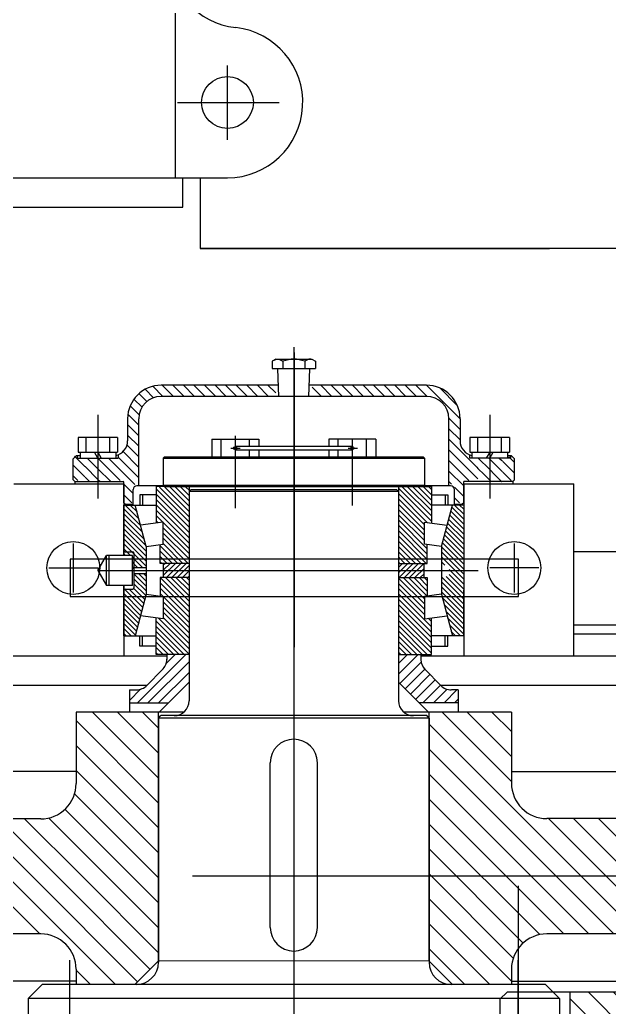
# Model space of a CAD drawing. Header units: millimetres. Extents: x 0 to 29400, y 0 to 20790.
# Drawn here: x 12674 to 13175, y 13763 to 14602 of the extents above; entities that cross this region are included whole.
import ezdxf

# ---------------------------------------------------------------- set-up
doc = ezdxf.new("R2010")
doc.units = ezdxf.units.MM
doc.header["$LTSCALE"] = 700
doc.linetypes.add('G', pattern=[2, 1.25, -0.25, 0.25, -0.25])
for name, color, linetype in [('01', 7, 'Continuous'), ('02', 1, 'Continuous'), ('05', 142, 'G'), ('10', 1, 'Continuous'), ('11', 3, 'Continuous')]:
    doc.layers.add(name, color=color, linetype=linetype)

msp = doc.modelspace()

# ---------------------------------------------------------------- hatches: boundary and pattern name
at = {"layer": '02'}
h = msp.add_hatch(dxfattribs=at)
h.set_pattern_fill('_USER', color=256, scale=15, angle=-45, style=0, pattern_type=0)
h.set_pattern_definition([(315, (11833.758, 14810.26), (10.6066, 10.6066), [])])
h.paths.add_polyline_path([(13289.22, 13874.38), (13289.22, 13923.38), (13122.23, 13923.38, -0.414232), (13092.23, 13953.38), (13092.23, 14013.88), (13022.23, 14013.88), (13022.22, 13874.38)])
h.paths.add_polyline_path([(13238.6, 13825.38), (13289.22, 13825.38), (13289.22, 13874.38), (13109.93, 13874.38)])
h.paths.add_polyline_path([(13122.21, 13825.38), (13238.6, 13825.38), (13109.93, 13874.38), (13022.22, 13874.38), (13022.22, 13823.05), (13092.21, 13791.19), (13092.21, 13795.38, -0.414195)])
h.paths.add_polyline_path([(13092.21, 13782.38), (13092.21, 13791.19), (13022.22, 13823.05), (13022.21, 13802.38), (13042.21, 13782.38)])
h.paths.add_polyline_path([(13672.36, 13874.38), (13672.36, 13963.38), (13637.22, 13963.38), (13637.22, 13953.38, -0.4142), (13607.22, 13923.38), (13439.22, 13923.38), (13439.22, 13874.38)])
h.paths.add_polyline_path([(13607.22, 13825.38, -0.421147), (13637.22, 13794.67), (13637.21, 13785.38), (13672.36, 13785.38), (13672.36, 13874.38), (13439.22, 13874.38), (13439.22, 13825.38)])
h.paths.add_polyline_path([(13101.62, 13879.81), (13101.62, 13870.33), (13113.93, 13870.33), (13113.93, 13879.81)], flags=9)
at = {"layer": '02', "linetype": 'Continuous'}
h = msp.add_hatch(dxfattribs=at)
h.set_pattern_fill('_USER', color=1, scale=15, angle=135, style=0, pattern_type=0)
h.set_pattern_definition([(135, (3855.091, 20193.43), (10.606602, 10.606602), [])])
edge = h.paths.add_edge_path()
edge.add_line((13141.75, 13604.38), (13141.75, 13775.88))
edge.add_line((13141.75, 13775.88), (13206.35, 13775.88))
edge.add_line((13206.35, 13775.88), (13212.35, 13769.88))
edge.add_line((13212.35, 13769.88), (13212.35, 13665.88))
edge.add_ellipse((13232.35, 13665.88), major_axis=(-14.14, 14.14), ratio=1, start_angle=45, end_angle=135)
edge.add_line((13232.35, 13645.88), (13280.35, 13645.88))
edge.add_line((13280.35, 13645.88), (13281.85, 13644.38))
edge.add_line((13281.85, 13644.38), (13281.85, 13604.38))
edge.add_line((13281.85, 13604.38), (13141.75, 13604.38))
edge = h.paths.add_edge_path()
edge.add_line((13212.35, 13542.88), (13212.35, 13438.88))
edge.add_line((13212.35, 13438.88), (13206.35, 13432.88))
edge.add_line((13206.35, 13432.88), (13141.75, 13432.88))
edge.add_line((13141.75, 13432.88), (13141.75, 13604.38))
edge.add_line((13141.75, 13604.38), (13281.85, 13604.38))
edge.add_line((13281.85, 13604.38), (13281.85, 13564.38))
edge.add_line((13281.85, 13564.38), (13280.35, 13562.88))
edge.add_line((13280.35, 13562.88), (13232.35, 13562.88))
edge.add_ellipse((13232.35, 13542.88), major_axis=(-14.14, 14.14), ratio=1, start_angle=-45, end_angle=45)
h.paths.add_polyline_path([(13345.35, 13567.88), (13340.35, 13562.88), (13321.35, 13562.88), (13319.85, 13564.38), (13319.85, 13604.38), (13345.35, 13604.38)])
h.paths.add_polyline_path([(13345.35, 13604.38), (13319.85, 13604.38), (13319.85, 13644.38), (13321.35, 13645.88), (13333.83, 13645.88), (13340.35, 13645.88), (13345.35, 13640.88)])

# ---------------------------------------------------------------- linework, layer by layer
for p, q in [((12894.06, 14291.73), (12794.48, 14291.73)), ((13019.98, 14291.73), (12920.39, 14291.73)), ((13019.98, 14282.23), (12794.48, 14282.23)), ((12765.98, 14263.23), (12765.98, 14244.48)), ((12775.48, 14206.28), (12775.48, 14263.23)), ((13038.98, 14206.28), (13038.98, 14263.23)), ((13048.48, 14263.23), (13048.48, 14244.48)), ((12722.23, 14231.78), (12719.73, 14229.28)), ((12719.73, 14211.23), (12719.73, 14229.23)), ((12725.63, 14231.78), (12722.23, 14231.78)), ((12723.03, 14231.78), (12723.03, 14229.78)), ((12723.03, 14229.78), (12758.03, 14229.78)), ((12758.03, 14232.7), (12758.03, 14229.78)), ((13056.4, 14232.71), (13056.4, 14229.8)), ((13091.4, 14229.8), (13056.4, 14229.8)), ((13091.4, 14231.8), (13091.4, 14229.8)), ((13092.23, 14231.78), (13094.73, 14229.28)), ((13094.73, 14211.28), (13094.73, 14229.28)), ((12719.73, 14211.28), (12721.23, 14209.78)), ((12721.23, 14209.78), (12762.3, 14209.78)), ((12762.79, 14191.89), (12762.79, 14209.39)), ((13093.23, 14209.78), (13051.65, 14209.78)), ((13051.65, 14191.88), (13051.65, 14209.78)), ((13094.73, 14211.28), (13093.23, 14209.78)), ((12770.73, 14190.28), (12770.73, 14203.08)), ((12796.68, 14206.28), (12773.93, 14206.28)), ((12790.25, 14205.75), (12790.25, 14174.67)), ((12996.11, 14205.75), (12790.25, 14205.75)), ((12818.31, 14205.75), (12818.31, 14062.88)), ((12996.11, 14205.75), (13024.18, 14205.75)), ((12996.11, 14205.75), (12996.11, 14062.88)), ((13040.53, 14206.28), (13017.74, 14206.28)), ((13024.18, 14205.75), (13024.18, 14174.67)), ((13043.73, 14190.28), (13043.73, 14203.08)), ((12762.75, 14189.88), (12790.25, 14189.88)), ((12762.75, 14147.02), (12762.75, 14189.88)), ((12781.75, 14154.58), (12772.44, 14189.88)), ((13051.68, 14189.88), (13024.18, 14189.88)), ((13032.68, 14154.58), (13041.98, 14189.88)), ((12796.25, 14175.46), (12776.84, 14172.9)), ((12796.25, 14156.49), (12796.25, 14175.46)), ((13018.18, 14175.46), (13037.58, 14172.9)), ((13018.18, 14156.49), (13018.18, 14175.46)), ((12781.75, 14154.58), (12796.25, 14156.49)), ((12781.75, 14154.58), (12781.75, 14114.05)), ((12793.75, 14140.32), (12793.75, 14156.16)), ((13032.68, 14154.58), (13018.18, 14156.49)), ((13020.68, 14140.32), (13020.68, 14156.16)), ((13032.68, 14154.58), (13032.68, 14114.05)), ((12818.26, 14140.32), (12793.75, 14140.32)), ((12796.55, 14128.32), (12796.55, 14140.32)), ((12996.17, 14140.32), (13020.68, 14140.32)), ((13017.88, 14128.32), (13017.88, 14140.32)), ((12793.75, 14128.32), (12793.75, 14112.47)), ((12818.26, 14128.32), (12793.75, 14128.32)), ((12996.17, 14128.32), (13020.68, 14128.32)), ((13020.68, 14128.32), (13020.68, 14112.47)), ((12762.75, 14078.75), (12762.75, 14121.62)), ((13051.68, 14078.75), (13051.68, 14117.44)), ((12781.75, 14114.05), (12772.44, 14078.75)), ((12781.75, 14114.05), (12796.25, 14112.14)), ((12796.25, 14112.14), (12796.25, 14093.18)), ((13032.68, 14114.05), (13018.18, 14112.14)), ((13018.18, 14112.14), (13018.18, 14093.18)), ((13032.68, 14114.05), (13041.98, 14078.75)), ((12796.25, 14093.18), (12776.84, 14095.73)), ((12790.25, 14062.88), (12790.25, 14093.97)), ((13018.18, 14093.18), (13037.58, 14095.73)), ((13024.18, 14062.88), (13024.18, 14093.97)), ((12762.75, 14078.75), (12790.25, 14078.75)), ((13051.68, 14078.75), (13024.18, 14078.75)), ((12818.28, 14062.88), (12790.25, 14062.88)), ((12799.24, 14062.88), (12799.24, 14058.64)), ((12996.17, 14062.88), (13024.18, 14062.88)), ((13015.24, 14062.88), (13015.24, 14058.76)), ((12795.45, 14049.77), (12782.5, 14036.68)), ((13019.03, 14049.77), (13031.97, 14036.68)), ((12767.49, 14032.85), (12767.49, 14013.85)), ((12767.49, 14032.85), (12773.29, 14032.85)), ((12818.16, 14039.35), (12792.76, 14013.85)), ((12818.28, 14039.35), (12818.16, 14039.35)), ((12996.32, 14039.35), (12996.19, 14039.35)), ((12996.32, 14039.35), (13021.67, 14013.9)), ((13046.94, 14032.9), (13041.29, 14032.85)), ((13046.94, 14032.9), (13046.94, 14013.9)), ((12722.2, 14013.88), (12722.2, 13953.16)), ((12813.75, 14013.88), (12722.23, 14013.88)), ((12792.21, 13802.39), (12792.23, 14013.89)), ((13092.23, 14013.88), (13000.67, 14013.88)), ((13022.21, 13802.38), (13022.23, 14013.88)), ((13092.23, 14013.88), (13092.23, 13953.38)), ((12722.2, 13963.38), (12376.36, 13963.38)), ((13092.22, 13963.38), (13693.08, 13963.38)), ((13607.22, 13923.38), (13122.23, 13923.38)), ((13607.22, 13825.38), (13122.22, 13825.38)), ((12722.21, 13795.38), (12722.21, 13782.38)), ((13092.21, 13795.38), (13092.21, 13782.38)), ((12722.21, 13785.38), (12379.79, 13785.38)), ((13092.21, 13782.38), (12722.21, 13782.38)), ((13092.21, 13785.38), (13693.08, 13785.38))]:
    msp.add_line(p, q)
msp.add_circle((12850.83, 14531.98), 22)
for centre, radius, start, end in [((12794.48, 14263.23), 19, 90, 180), ((13019.98, 14263.23), 19, 0, 90), ((12753.28, 14244.48), 12.7, 281.58036, 0), ((13061.18, 14244.48), 12.7, 180, 258.3068), ((12762.3, 14209.28), 0.5, 0, 90), ((12773.93, 14203.08), 3.2, 90, 180), ((13040.53, 14203.08), 3.2, 0, 90), ((12786.66, 14058.77), 12.58, 314.32034, 359.96811), ((13027.52, 14058.65), 12.28, 180.03283, 225.80737), ((12773.29, 14045.85), 13, 270, 315.10896), ((13041.06, 14045.55), 12.7, 225, 270), ((13122.23, 13953.38), 30, 179.99644, 270), ((12692.21, 13795.38), 30, 0.00368, 90), ((13122.21, 13795.38), 30, 90, 179.99632)]:
    msp.add_arc(centre, radius, start, end)
at = {"layer": '01'}
for p, q in [((12806.33, 14633.25), (12806.33, 14467.98)), ((12757.49, 14247.28), (12723.96, 14247.27)), ((12723.96, 14247.27), (12723.96, 14234.77)), ((12730.72, 14234.78), (12730.72, 14247.28)), ((12750.72, 14234.78), (12750.72, 14247.28)), ((12757.49, 14247.28), (12757.49, 14234.78)), ((12837.43, 14245.75), (12837.43, 14230.75)), ((12837.43, 14245.75), (12877.41, 14245.75)), ((12845.42, 14230.75), (12845.42, 14245.75)), ((12869.42, 14239.58), (12869.42, 14245.75)), ((12877.41, 14245.75), (12877.41, 14239.58)), ((12977, 14245.75), (12937.02, 14245.75)), ((12937.02, 14245.75), (12937.02, 14239.58)), ((12945.01, 14239.58), (12945.01, 14245.75)), ((12969.01, 14230.75), (12969.01, 14245.75)), ((12977, 14245.75), (12977, 14230.75)), ((13090.47, 14247.29), (13056.94, 14247.3)), ((13056.94, 14247.3), (13056.94, 14234.8)), ((13063.7, 14234.8), (13063.7, 14247.3)), ((13083.7, 14234.8), (13083.7, 14247.3)), ((13090.47, 14247.29), (13090.47, 14234.79)), ((12723.96, 14234.77), (12757.49, 14234.78)), ((12725.62, 14234.78), (12725.63, 14229.78)), ((12740.73, 14229.78), (12737.84, 14234.78)), ((12740.72, 14234.78), (12743.61, 14229.78)), ((12755.82, 14234.78), (12755.83, 14229.78)), ((12957.01, 14239.58), (12857.42, 14239.58)), ((12857.42, 14236.92), (12957.01, 14236.92)), ((12869.42, 14230.75), (12869.42, 14236.92)), ((12877.41, 14236.92), (12877.41, 14230.75)), ((12937.02, 14236.92), (12937.02, 14230.75)), ((12945.01, 14230.75), (12945.01, 14236.92)), ((13056.94, 14234.8), (13090.47, 14234.79)), ((13058.6, 14234.8), (13058.6, 14229.8)), ((13073.7, 14234.8), (13070.81, 14229.8)), ((13073.7, 14229.8), (13076.59, 14234.8)), ((13088.8, 14234.8), (13088.8, 14229.8)), ((12725.63, 14229.78), (12740.73, 14229.78)), ((12797.21, 14230.75), (12796.21, 14229.75)), ((12796.21, 14229.75), (12796.21, 14206.75)), ((12796.21, 14229.75), (13018.21, 14229.75)), ((12797.21, 14230.75), (13017.21, 14230.75)), ((13018.21, 14229.75), (13017.21, 14230.75)), ((13018.21, 14229.75), (13018.21, 14206.75)), ((13088.8, 14229.8), (13073.7, 14229.8)), ((12721.23, 14209.78), (12721.23, 14207.78)), ((13093.23, 14209.78), (13093.23, 14207.78)), ((12796.21, 14206.75), (12797.21, 14205.75)), ((12796.21, 14206.75), (13018.21, 14206.75)), ((12797.21, 14205.75), (13017.21, 14205.75)), ((12818.26, 14201.38), (12819.76, 14202.88)), ((12818.26, 14201.38), (12818.26, 14023.58)), ((12996.17, 14201.38), (12994.67, 14202.88)), ((12996.17, 14201.38), (12996.17, 14023.58)), ((13017.21, 14205.75), (13018.21, 14206.75)), ((12762.79, 14191.89), (12764.4, 14190.28)), ((13051.65, 14191.88), (13050.05, 14190.28)), ((12762.71, 14189.88), (12778.67, 14189.88)), ((12770.73, 14190.28), (12764.4, 14190.28)), ((13050.05, 14190.28), (13043.73, 14190.28)), ((12771.35, 14149.19), (12771.35, 14119.44)), ((13098.13, 14143.98), (12717.13, 14143.98)), ((12717.13, 14143.98), (12717.13, 14112.28)), ((12740.68, 14134.32), (12748.01, 14147.02)), ((12748.01, 14121.62), (12748.01, 14147.02)), ((12770.01, 14147.02), (12748.01, 14147.02)), ((12750.01, 14147.02), (12750.01, 14121.62)), ((12770.01, 14121.62), (12770.01, 14147.02)), ((13098.13, 14112.28), (13098.13, 14143.98)), ((12740.68, 14134.32), (12748.01, 14121.62)), ((12770.01, 14121.62), (12748.01, 14121.62)), ((12717.13, 14112.28), (13098.13, 14112.28)), ((13815.83, 14087.88), (13145.23, 14087.88)), ((13815.83, 14080.18), (13145.23, 14080.18)), ((12799.24, 14061.38), (12372.49, 14061.38)), ((12818.19, 14062.88), (12818.19, 14039.35)), ((12996.29, 14062.88), (12996.29, 14039.35)), ((13802.71, 14061.38), (13015.24, 14061.38)), ((12782.21, 14036.38), (12372.49, 14036.38)), ((13809.68, 14036.38), (13032.27, 14036.38)), ((12792.21, 14008.88), (12794.21, 14010.88)), ((12792.21, 14008.88), (12792.21, 13801.38)), ((13022.21, 14008.88), (12792.21, 14008.88)), ((13020.21, 14010.88), (12794.21, 14010.88)), ((13022.21, 14008.88), (13020.21, 14010.88)), ((13022.21, 14008.88), (13022.21, 13801.38)), ((12907.23, 13990.88), (12907.23, 13990.88)), ((12887.23, 13830.88), (12887.23, 13970.88)), ((12927.23, 13830.88), (12927.23, 13970.88)), ((12907.23, 13810.88), (12907.23, 13810.88)), ((12792.21, 13802.39), (12772.21, 13782.39)), ((13022.21, 13802.38), (12792.21, 13802.39)), ((13022.21, 13802.38), (13042.21, 13782.38)), ((12693.41, 13782.38), (12681.41, 13770.38)), ((13121.02, 13782.38), (12693.41, 13782.38)), ((13121.02, 13782.38), (13133.02, 13770.38)), ((13088.45, 13775.88), (13082.45, 13769.88)), ((14103.83, 13775.88), (13088.45, 13775.88)), ((13133.02, 13770.38), (12681.41, 13770.38)), ((12681.41, 13770.38), (12681.41, 13438.38)), ((13082.45, 13769.88), (13082.45, 13438.88)), ((13133.02, 13770.38), (13133.02, 13438.38))]:
    msp.add_line(p, q, dxfattribs=at)
at = {"layer": '01', "color": 7, "linetype": 'Continuous'}
for p, q in [((12400.33, 14467.98), (12850.83, 14467.98)), ((12812.83, 14442.98), (12812.83, 14467.98)), ((12827.63, 14467.98), (12827.63, 14407.97)), ((12400.33, 14442.98), (12812.83, 14442.98)), ((15314.98, 14407.97), (12827.63, 14407.97)), ((12827.63, 14407.97), (13124.63, 14407.97)), ((12892.03, 14313.93), (12888.78, 14312.05)), ((12888.78, 14312.05), (12888.78, 14305.93)), ((12892.03, 14313.93), (12922.43, 14313.93)), ((12898, 14312.05), (12898, 14305.93)), ((12916.45, 14312.05), (12916.45, 14305.93)), ((12922.43, 14313.93), (12925.68, 14312.05)), ((12925.68, 14312.05), (12925.68, 14305.93)), ((12888.78, 14305.93), (12925.68, 14305.93)), ((12893.63, 14305.93), (12893.63, 14305.57)), ((12894.36, 14282.23), (12893.63, 14305.57)), ((12920.1, 14282.23), (12920.83, 14305.57)), ((12920.83, 14305.93), (12920.83, 14305.57)), ((12920.1, 14282.23), (12894.36, 14282.23)), ((13092.23, 14231.78), (13088.8, 14231.78)), ((12669.23, 14207.78), (12762.73, 14207.78)), ((12762.73, 14207.78), (12762.73, 14147.02)), ((13051.73, 14207.78), (13145.23, 14207.78)), ((13051.73, 14207.78), (13051.73, 14061.38)), ((13145.23, 14061.38), (13145.23, 14207.78)), ((12996.11, 14201.38), (12818.26, 14201.38)), ((12994.67, 14202.88), (12819.76, 14202.88)), ((12790.25, 14198.58), (12776.36, 14198.58)), ((12776.36, 14198.53), (12776.36, 14189.83)), ((12778.67, 14198.58), (12778.67, 14189.88)), ((13024.18, 14198.58), (13038.06, 14198.58)), ((13035.76, 14198.58), (13035.76, 14189.88)), ((13038.06, 14198.58), (13038.06, 14189.88)), ((12763.75, 14150.19), (12770.35, 14150.19)), ((13145.23, 14150.38), (13847.26, 14150.38)), ((12771.35, 14136.82), (12781.75, 14136.82)), ((12771.35, 14131.82), (12781.75, 14131.82)), ((12762.73, 14121.62), (12762.73, 14061.38)), ((12763.75, 14118.44), (12770.35, 14118.44)), ((12776.36, 14070.05), (12776.36, 14078.75)), ((12778.67, 14070.05), (12778.67, 14078.75)), ((13035.76, 14070.05), (13035.76, 14078.75)), ((13038.06, 14070.05), (13038.06, 14078.75)), ((12790.25, 14070.05), (12776.36, 14070.05)), ((13024.18, 14070.05), (13038.06, 14070.05)), ((12767.49, 14021.9), (12800.77, 14021.9)), ((13046.94, 14021.9), (13013.71, 14021.9)), ((12813.75, 14013.88), (12767.49, 14013.88)), ((13046.94, 14013.88), (13000.67, 14013.88)), ((12692.2, 13923.15), (12496.65, 13923.18)), ((12692.21, 13825.38), (12496.64, 13825.38)), ((13141.75, 13775.88), (13141.75, 13432.88))]:
    msp.add_line(p, q, dxfattribs=at)
for centre, radius in [((12857.42, 14238.25), 1.33), ((12957.01, 14238.25), 1.33), ((12719.83, 14136.38), 22.5), ((13094.63, 14136.38), 22.5)]:
    msp.add_circle(centre, radius, dxfattribs=at)
at = {"layer": '01'}
for centre, radius, start, end in [((12864.83, 14659.21), 64, 180, 263.72071), ((12850.83, 14531.98), 64, 270, 83.72071), ((12805.56, 14023.58), 12.7, 270, 0), ((13008.87, 14023.58), 12.7, 180, 270), ((12907.23, 13970.88), 20, 90, 180), ((12907.23, 13970.88), 20, 0, 90), ((12907.23, 13830.88), 20, 180, 270), ((12907.23, 13830.88), 20, 270, 0), ((12773.21, 13801.38), 19, 270, 0), ((13041.21, 13801.38), 19, 180, 270)]:
    msp.add_arc(centre, radius, start, end, dxfattribs=at)
at = {"layer": '01', "color": 7, "linetype": 'Continuous'}
for centre, radius, start, end in [((12794.48, 14263.23), 28.5, 90, 180), ((13019.98, 14263.23), 28.5, 0, 90), ((12763.75, 14151.19), 1, 180, 270), ((12770.35, 14149.19), 1, 0, 90), ((12770.35, 14149.19), 1, 0, 90), ((12763.75, 14117.44), 1, 90, 180), ((12770.35, 14119.44), 1, 270, 0), ((12692.2, 13953.15), 30, 269.99264, 0.00356)]:
    msp.add_arc(centre, radius, start, end, dxfattribs=at)
at = {"layer": '01'}
for points in [[(12890.4, 14312.99), (12893.39, 14313.93), (12898, 14312.05)], [(12916.45, 14312.05), (12907.23, 14313.93), (12898, 14312.05)], [(12924.05, 14312.99), (12921.06, 14313.93), (12916.45, 14312.05)]]:
    msp.add_spline(points, degree=3, dxfattribs=at)
at = {"layer": '02', "color": 1, "linetype": 'Continuous'}
for p, q in [((12790.25, 14203.51), (12818.26, 14175.5)), ((12793.13, 14205.12), (12818.26, 14179.99)), ((12797.62, 14205.12), (12818.26, 14184.48)), ((12802.11, 14205.12), (12818.26, 14188.97)), ((12806.6, 14205.12), (12818.26, 14193.46)), ((12811.09, 14205.12), (12818.26, 14197.95)), ((12815.58, 14205.12), (12818.31, 14202.39)), ((12996.11, 14204.19), (13024.18, 14176.13)), ((12996.17, 14199.65), (13020.69, 14175.12)), ((12999.68, 14205.12), (13024.18, 14180.62)), ((13004.17, 14205.12), (13024.18, 14185.11)), ((13008.66, 14205.12), (13024.18, 14189.6)), ((13013.15, 14205.12), (13024.18, 14194.09)), ((13017.64, 14205.12), (13024.18, 14198.58)), ((13022.13, 14205.12), (13024.18, 14203.07)), ((12790.25, 14199.02), (12818.26, 14171.01)), ((12790.25, 14194.53), (12818.26, 14166.52)), ((12996.17, 14195.16), (13018.18, 14173.15)), ((12790.25, 14190.04), (12818.26, 14162.03)), ((12790.25, 14185.55), (12818.26, 14157.54)), ((12996.17, 14190.67), (13018.18, 14168.66)), ((12996.17, 14186.18), (13018.18, 14164.17)), ((12790.25, 14181.06), (12795.9, 14175.41)), ((12790.25, 14176.57), (12791.93, 14174.89)), ((12796.25, 14175.06), (12818.26, 14153.05)), ((12996.17, 14181.69), (13018.18, 14159.68)), ((12996.17, 14177.2), (13020.68, 14152.69)), ((12796.25, 14170.57), (12818.26, 14148.56)), ((12796.25, 14166.08), (12818.26, 14144.07)), ((12996.17, 14172.71), (13020.68, 14148.2)), ((12996.17, 14168.22), (13020.68, 14143.71)), ((12796.25, 14161.59), (12817.52, 14140.32)), ((12996.17, 14163.72), (13019.58, 14140.32)), ((12996.17, 14159.23), (13015.09, 14140.32)), ((12793.75, 14155.11), (12808.54, 14140.32)), ((12793.75, 14150.62), (12804.05, 14140.32)), ((12796.25, 14157.1), (12813.03, 14140.32)), ((12996.17, 14154.74), (13010.6, 14140.32)), ((12996.17, 14150.25), (13006.11, 14140.32)), ((12793.75, 14146.13), (12799.56, 14140.32)), ((12793.75, 14141.64), (12795.07, 14140.32)), ((12996.17, 14145.76), (13001.62, 14140.32)), ((12996.17, 14141.27), (12997.13, 14140.32)), ((12793.75, 14128.17), (12818.26, 14103.66)), ((12798.09, 14128.32), (12818.26, 14108.15)), ((12802.58, 14128.32), (12818.26, 14112.64)), ((12807.07, 14128.32), (12818.26, 14117.13)), ((12811.56, 14128.32), (12818.26, 14121.62)), ((12816.05, 14128.32), (12818.26, 14126.11)), ((12996.17, 14127.8), (13018.18, 14105.8)), ((13000.15, 14128.32), (13018.18, 14110.29)), ((13004.64, 14128.32), (13020.51, 14112.45)), ((13009.13, 14128.32), (13020.68, 14116.77)), ((13013.62, 14128.32), (13020.68, 14121.26)), ((13018.11, 14128.32), (13020.68, 14125.75)), ((12793.75, 14123.68), (12818.26, 14099.17)), ((12793.75, 14119.19), (12818.26, 14094.68)), ((12996.17, 14123.31), (13018.18, 14101.31)), ((12996.17, 14118.82), (13018.18, 14096.82)), ((12793.75, 14114.7), (12818.26, 14090.19)), ((12796.25, 14107.71), (12818.26, 14085.7)), ((12996.17, 14114.33), (13024.18, 14086.33)), ((12996.17, 14109.84), (13024.18, 14081.84)), ((12796.25, 14103.22), (12818.26, 14081.21)), ((12796.25, 14098.73), (12818.26, 14076.72)), ((12996.17, 14105.35), (13024.18, 14077.35)), ((12996.17, 14100.86), (13024.18, 14072.86)), ((12790.25, 14091.26), (12818.26, 14063.25)), ((12792.3, 14093.7), (12818.26, 14067.74)), ((12796.25, 14094.24), (12818.26, 14072.23)), ((12996.17, 14096.37), (13024.18, 14068.37)), ((12996.17, 14091.88), (13024.18, 14063.88)), ((13021.39, 14093.6), (13024.18, 14090.82)), ((12790.25, 14086.77), (12814.14, 14062.88)), ((12790.25, 14082.28), (12809.65, 14062.88)), ((12996.17, 14087.39), (13020.68, 14062.88)), ((12996.17, 14082.9), (13016.19, 14062.88)), ((12790.25, 14077.79), (12805.16, 14062.88)), ((12996.17, 14078.41), (13011.7, 14062.88)), ((12996.17, 14073.92), (13007.21, 14062.88)), ((12790.25, 14073.3), (12800.67, 14062.88)), ((12790.25, 14068.81), (12796.18, 14062.88)), ((12996.17, 14069.43), (13002.72, 14062.88)), ((12774.31, 14021.75), (12815.62, 14063.06)), ((12790.25, 14064.32), (12791.69, 14062.88)), ((12798.68, 14055.1), (12806.64, 14063.06)), ((12996.17, 14064.94), (12998.23, 14062.88)), ((12996.32, 14055.18), (13004.2, 14063.06)), ((12996.32, 14046.19), (13013.19, 14063.06)), ((12783.29, 14021.75), (12818.16, 14056.62)), ((12997.38, 14038.28), (13015.48, 14056.37)), ((13001.87, 14033.78), (13018.46, 14050.37)), ((12792.27, 14021.75), (12818.16, 14047.64)), ((13006.35, 14029.28), (13022.92, 14045.86)), ((13010.83, 14024.78), (13027.41, 14041.36)), ((12767.49, 14023.91), (12777.06, 14033.49)), ((12767.49, 14032.89), (12767.55, 14032.95)), ((13016.88, 14021.86), (13031.89, 14036.86)), ((13025.87, 14021.87), (13037.47, 14033.47)), ((13034.87, 14021.88), (13045.98, 14032.99)), ((13043.86, 14021.9), (13046.94, 14024.97))]:
    msp.add_line(p, q, dxfattribs=at)
at = {"layer": '02'}
for p, q in [((12762.75, 14186.74), (12777.04, 14172.45)), ((12763.85, 14189.88), (12775.52, 14178.21)), ((12768.09, 14189.88), (12774, 14183.97)), ((12772.34, 14189.88), (12772.48, 14189.73)), ((13040.6, 14184.66), (13051.68, 14173.58)), ((13041.49, 14188.01), (13051.68, 14177.83)), ((13043.87, 14189.88), (13051.68, 14182.07)), ((13048.11, 14189.88), (13051.68, 14186.31)), ((12762.75, 14182.5), (12778.56, 14166.69)), ((12762.75, 14178.25), (12780.08, 14160.92)), ((13037.95, 14174.58), (13051.68, 14160.86)), ((13038.83, 14177.94), (13051.68, 14165.1)), ((13039.72, 14181.3), (13051.68, 14169.34)), ((12762.75, 14174.01), (12781.6, 14155.16)), ((12762.75, 14169.77), (12781.75, 14150.77)), ((13036.18, 14167.87), (13051.68, 14152.37)), ((13037.06, 14171.23), (13051.68, 14156.61)), ((12762.75, 14165.52), (12781.75, 14146.52)), ((12762.75, 14161.28), (12781.75, 14142.28)), ((13033.52, 14157.8), (13051.74, 14139.58)), ((13034.41, 14161.15), (13051.74, 14143.82)), ((13035.29, 14164.51), (13051.74, 14148.07)), ((12762.75, 14157.04), (12771.35, 14148.44)), ((12762.75, 14152.8), (12768.53, 14147.02)), ((13032.68, 14154.4), (13051.74, 14135.34)), ((13032.68, 14150.16), (13048.52, 14134.32)), ((12762.75, 14148.55), (12764.29, 14147.02)), ((12770.01, 14145.53), (12771.35, 14144.2)), ((12770.01, 14141.29), (12771.35, 14139.95)), ((12771.35, 14148.44), (12781.75, 14138.04)), ((12771.35, 14144.2), (12778.73, 14136.82)), ((13032.68, 14145.92), (13044.27, 14134.32)), ((13032.68, 14141.67), (13035.6, 14138.75)), ((12770.01, 14137.05), (12771.35, 14135.71)), ((12771.35, 14139.95), (12774.49, 14136.82)), ((13039.3, 14135.05), (13040.03, 14134.32)), ((13040.19, 14134.16), (13051.74, 14122.61)), ((13044.53, 14134.06), (13051.74, 14126.85)), ((13048.86, 14133.97), (13051.74, 14131.1)), ((12771.35, 14131.47), (12781.75, 14121.07)), ((12771.35, 14127.23), (12781.75, 14116.83)), ((12775.25, 14131.82), (12781.75, 14125.31)), ((12779.49, 14131.82), (12781.75, 14129.55)), ((13032.68, 14128.94), (13051.68, 14109.94)), ((13032.68, 14124.7), (13051.68, 14105.7)), ((13036.6, 14129.27), (13051.68, 14114.19)), ((13039.3, 14130.81), (13051.74, 14118.37)), ((12763.28, 14118.32), (12778.79, 14102.82)), ((12767.41, 14118.44), (12779.67, 14106.17)), ((12771.19, 14118.9), (12780.56, 14109.53)), ((12771.35, 14122.98), (12781.44, 14112.89)), ((13032.68, 14120.46), (13051.68, 14101.46)), ((13032.68, 14116.22), (13051.68, 14097.22)), ((12762.75, 14114.61), (12777.9, 14099.46)), ((12762.75, 14110.37), (12777.02, 14096.1)), ((13033.42, 14111.23), (13051.68, 14092.97)), ((12762.75, 14106.13), (12776.13, 14092.75)), ((12762.75, 14101.89), (12775.25, 14089.39)), ((13034.94, 14105.47), (13051.68, 14088.73)), ((13036.46, 14099.71), (13051.68, 14084.49)), ((12762.75, 14097.64), (12774.36, 14086.03)), ((12762.75, 14093.4), (12773.48, 14082.67)), ((13037.98, 14093.95), (13051.68, 14080.25)), ((12762.75, 14089.16), (12772.59, 14079.32)), ((12762.75, 14084.91), (12768.91, 14078.75)), ((13039.5, 14088.18), (13048.93, 14078.75)), ((13041.01, 14082.42), (13044.68, 14078.75)), ((12762.75, 14080.67), (12764.67, 14078.75)), ((12722.2, 14006.67), (12792.21, 13936.66)), ((12736.21, 14013.88), (12792.21, 13957.87)), ((12757.42, 14013.88), (12792.21, 13979.08)), ((12778.63, 14013.88), (12792.21, 14000.3)), ((12722.2, 13985.46), (12792.21, 13915.44)), ((12722.2, 13964.24), (12792.21, 13894.23)), ((12720.88, 13944.35), (12790.85, 13874.38)), ((12712.74, 13931.28), (12769.64, 13874.38)), ((12636, 13923.16), (12684.79, 13874.38)), ((12657.22, 13923.16), (12706, 13874.38)), ((12678.44, 13923.15), (12727.21, 13874.38)), ((12698.9, 13923.91), (12748.43, 13874.38)), ((12642.36, 13874.38), (12691.36, 13825.38)), ((12663.57, 13874.38), (12755.57, 13782.38)), ((12684.79, 13874.38), (12774.49, 13784.67)), ((12706, 13874.38), (12785.1, 13795.28)), ((12727.21, 13874.38), (12792.21, 13809.38)), ((12748.43, 13874.38), (12792.21, 13830.59)), ((12769.64, 13874.38), (12792.21, 13851.81)), ((12790.85, 13874.38), (12792.21, 13873.02)), ((12722.21, 13794.53), (12734.36, 13782.38))]:
    msp.add_line(p, q, dxfattribs=at)
at = {"layer": '05'}
for p, q in [((12850.83, 14500.17), (12850.83, 14563.5)), ((12808.48, 14531.98), (12894.78, 14531.98)), ((12907.23, 14324.03), (12907.23, 13047.07)), ((12857.42, 14248.82), (12857.42, 14187.21)), ((12740.72, 14236.88), (12740.73, 14227.68)), ((12853.71, 14238.25), (12861.64, 14238.25)), ((12953.31, 14238.25), (12961.24, 14238.25)), ((13073.7, 14236.89), (13073.7, 14227.7)), ((12719.83, 14157.21), (12719.83, 14115.55)), ((13094.63, 14157.21), (13094.63, 14115.55)), ((12698.99, 14136.38), (12740.66, 14136.38)), ((12740.68, 14134.32), (13063.84, 14134.32)), ((13115.46, 14136.38), (13073.79, 14136.38)), ((13696.08, 13874.38), (11747.87, 13874.38)), ((13097.85, 13866.37), (13097.85, 13372.26))]:
    msp.add_line(p, q, dxfattribs=at)
at = {"layer": '05', "color": 4, "linetype": 'G'}
for p, q in [((12907.63, 14319.59), (12907.63, 14069.09)), ((12740.73, 14266.56), (12740.73, 14195.33)), ((13073.7, 14266.58), (13073.71, 14195.35)), ((12957.01, 14189.57), (12957.01, 14245.75)), ((12716.71, 13803.08), (12716.71, 13409.42)), ((13097.71, 13803.08), (13097.71, 13409.42))]:
    msp.add_line(p, q, dxfattribs=at)
at = {"layer": '10'}
for p, q in [((12795.42, 14291.73), (12804.92, 14282.23)), ((12804.4, 14291.73), (12813.9, 14282.23)), ((12813.38, 14291.73), (12822.88, 14282.23)), ((12822.36, 14291.73), (12831.86, 14282.23)), ((12831.34, 14291.73), (12840.84, 14282.23)), ((12840.32, 14291.73), (12849.82, 14282.23)), ((12849.3, 14291.73), (12858.8, 14282.23)), ((12858.28, 14291.73), (12867.78, 14282.23)), ((12867.26, 14291.73), (12876.76, 14282.23)), ((12876.24, 14291.73), (12885.74, 14282.23)), ((12885.22, 14291.73), (12891.86, 14285.09)), ((12930.12, 14291.73), (12939.62, 14282.23)), ((12939.1, 14291.73), (12948.6, 14282.23)), ((12948.08, 14291.73), (12957.58, 14282.23)), ((12957.06, 14291.73), (12966.56, 14282.23)), ((12966.04, 14291.73), (12975.54, 14282.23)), ((12975.02, 14291.73), (12984.52, 14282.23)), ((12984, 14291.73), (12993.5, 14282.23)), ((12992.98, 14291.73), (13002.48, 14282.23)), ((13001.96, 14291.73), (13011.46, 14282.23)), ((13010.94, 14291.73), (13020.45, 14282.22)), ((13019.92, 14291.73), (13048.48, 14263.18)), ((12775.61, 14284.59), (12782.35, 14277.86)), ((12780.9, 14288.29), (12788.07, 14281.12)), ((12787.34, 14290.82), (12795.94, 14282.23)), ((12922.75, 14290.12), (12930.64, 14282.23)), ((13031.21, 14289.42), (13046.17, 14274.47)), ((12771.35, 14279.88), (12778.2, 14273.03)), ((12766.23, 14267.03), (12775.48, 14257.79)), ((12768.13, 14274.11), (12775.76, 14266.49)), ((12765.98, 14258.31), (12775.48, 14248.81)), ((13038.97, 14263.7), (13048.48, 14254.2)), ((13038.98, 14254.72), (13048.48, 14245.21)), ((12765.98, 14249.33), (12775.48, 14239.83)), ((13038.98, 14245.74), (13062.73, 14221.99)), ((12761.52, 14235.82), (12775.48, 14221.87)), ((12765.2, 14241.12), (12775.48, 14230.85)), ((13038.98, 14236.76), (13062.73, 14213.01)), ((12720.94, 14231.5), (12729.73, 14222.72)), ((12731.65, 14229.78), (12740.73, 14220.7)), ((12740.62, 14229.78), (12740.73, 14229.68)), ((12740.73, 14229.68), (12751.73, 14218.68)), ((12749.6, 14229.78), (12751.73, 14227.66)), ((12751.73, 14227.66), (12772.18, 14207.21)), ((12757.58, 14230.78), (12775.48, 14212.89)), ((13038.98, 14227.78), (13055.97, 14210.78)), ((13063.9, 14229.8), (13073.7, 14219.99)), ((13072.88, 14229.8), (13073.7, 14228.97)), ((13073.7, 14228.97), (13083.7, 14218.97)), ((13081.86, 14229.8), (13083.7, 14227.95)), ((13083.7, 14227.95), (13084.48, 14227.18)), ((13084.73, 14226.93), (13094.73, 14216.93)), ((13089.85, 14230.78), (13094.73, 14225.91)), ((12719.73, 14223.74), (12729.73, 14213.74)), ((12729.95, 14222.49), (12740.73, 14211.72)), ((12740.73, 14220.7), (12751.64, 14209.78)), ((12751.73, 14218.68), (12759.62, 14210.78)), ((13038.98, 14218.8), (13051.65, 14206.12)), ((13062.7, 14222.01), (13063.7, 14221.01)), ((13063.7, 14221.01), (13068.91, 14215.8)), ((13073.7, 14219.99), (13077.9, 14215.8)), ((13083.7, 14218.97), (13084.48, 14218.19)), ((13084.73, 14217.95), (13091.89, 14210.78)), ((12719.73, 14214.76), (12723.7, 14210.78)), ((12729.95, 14213.51), (12733.68, 14209.78)), ((12740.73, 14211.72), (12742.66, 14209.78)), ((13038.98, 14209.82), (13041.12, 14207.67)), ((13062.7, 14213.03), (13063.7, 14212.03)), ((13065.7, 14210.03), (13065.95, 14209.78)), ((13068.91, 14215.8), (13073.7, 14211.01)), ((13073.7, 14211.01), (13074.93, 14209.78)), ((13077.9, 14215.8), (13081.7, 14211.99)), ((13081.7, 14211.99), (13083.7, 14209.99)), ((13083.7, 14209.99), (13083.91, 14209.78)), ((12762.8, 14207.6), (12770.73, 14199.68)), ((13043.67, 14205.12), (13051.65, 14197.14)), ((12762.8, 14198.62), (12769.69, 14191.73)), ((13043.73, 14196.09), (13048.08, 14191.73))]:
    msp.add_line(p, q, dxfattribs=at)
at = {"layer": '11', "color": 3, "linetype": 'Continuous'}
for p, q in [((12796.55, 14139.21), (12797.65, 14140.32)), ((12796.55, 14134.72), (12802.14, 14140.32)), ((12796.55, 14130.23), (12806.63, 14140.32)), ((12799.13, 14128.32), (12811.13, 14140.32)), ((12803.62, 14128.32), (12815.62, 14140.32)), ((12808.11, 14128.32), (12818.26, 14138.47)), ((12812.6, 14128.32), (12818.26, 14133.98)), ((12996.17, 14136.78), (12999.71, 14140.32)), ((12996.17, 14132.29), (13004.2, 14140.32)), ((12996.69, 14128.32), (13008.69, 14140.32)), ((13001.18, 14128.32), (13013.18, 14140.32)), ((13005.67, 14128.32), (13017.67, 14140.32)), ((13010.16, 14128.32), (13017.88, 14136.03)), ((12817.09, 14128.32), (12818.26, 14129.49)), ((13014.65, 14128.32), (13017.88, 14131.54))]:
    msp.add_line(p, q, dxfattribs=at)

doc.saveas('drawing.dxf')
